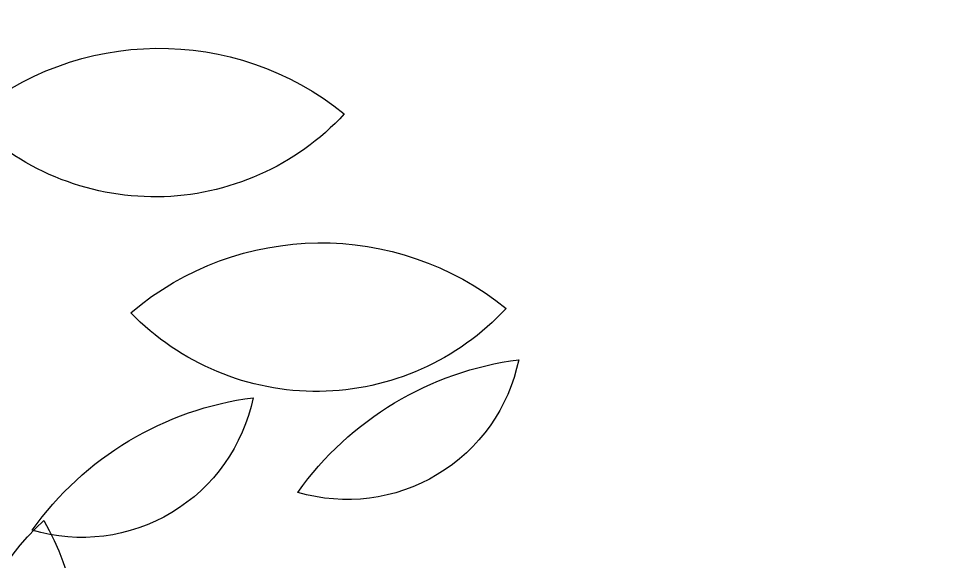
# Model space of a CAD drawing. Header units: metres. Extents: x 1097510 to 2158594, y 877039 to 1751652.
# Drawn here: x 1097749.058 to 1097752.784, y 877189.046 to 877191.245 of the extents above; entities that cross this region are included whole.
import ezdxf

# ---------------------------------------------------------------- set-up
doc = ezdxf.new("R2010")
doc.units = ezdxf.units.M
doc.header["$XCLIPFRAME"] = 0
doc.layers.add('DWGAUTOCAD.COM', color=7, linetype='Continuous')
doc.layers.add('Foto Dron', color=7, linetype='Continuous')
picture_1 = doc.add_image_def('image1.tif', size_in_pixel=(3465, 4096))

# ---------------------------------------------------------------- blocks, each defined once
blk = doc.blocks.new('A$C74456AAD')
at = {"color": 62, "linetype": 'Continuous'}
for centre, radius, start, end in [((2.87454, 1.78401), 0.23544, 49.65992, 129.03742), ((2.87821, 2.10744), 0.207, 222.76834, 315.92899), ((2.7449, 1.62816), 0.23544, 49.65992, 129.03742), ((2.74857, 1.95159), 0.207, 222.76834, 315.92899), ((2.72387, 1.79821), 0.14019, 191.61716, 286.45501), ((2.55343, 1.51413), 0.25798, 35.44964, 82.62254), ((2.7662, 1.48375), 0.25798, 35.44964, 82.62254), ((2.93665, 1.76783), 0.14019, 191.61716, 286.45501), ((3.15376, 1.53416), 0.21526, 150.15316, 225.55159), ((2.82612, 1.48897), 0.20752, 328.48074, 47.224)]:
    blk.add_arc(centre, radius, start, end, dxfattribs=at)

msp = doc.modelspace()

# ---------------------------------------------------------------- block references
at = {"layer": 'DWGAUTOCAD.COM', "xscale": -5.054705639544697, "yscale": 5.054705639544697, "zscale": 5.054705639544697}
msp.add_blockref('A$C74456AAD', (1097764.1582, 877180.9165), dxfattribs=at)

# ---------------------------------------------------------------- pictures from other files: only their frames are drawn
at = {"layer": 'Foto Dron'}
image = msp.add_image(picture_1, insert=(1097491.044, 876888.8641, 3067.918), size_in_units=(372.6207, 440.4775), dxfattribs=at)
image.set_boundary_path([(174.5356, 772.8781), (2798.8163, 2703.6247)])
image.dxf.flags = 15

doc.saveas('drawing.dxf')
